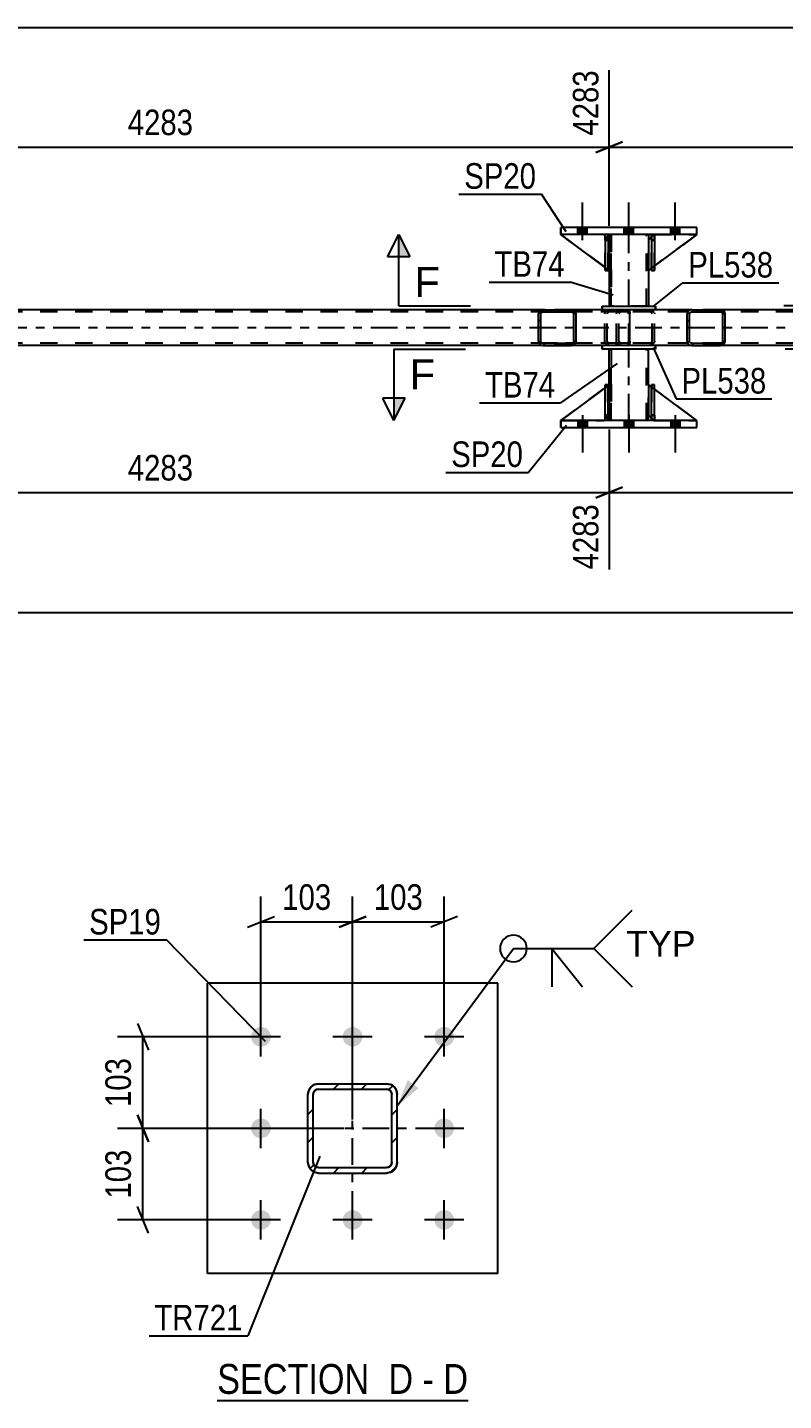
# Model space of a CAD drawing. Header units: millimetres. Extents: x 0 to 841, y 0 to 594.
# Drawn here: x 103 to 187.5, y 110.9 to 264.6 of the extents above; entities that cross this region are included whole.
import ezdxf

# ---------------------------------------------------------------- set-up
doc = ezdxf.new("R2010")
doc.units = ezdxf.units.MM
doc.linetypes.add('DXK_LINE_DOT2', pattern=[3.9198, 1.9599, -1.9599])
doc.linetypes.add('DXK_LINE_DOT3', pattern=[5.9187, 2.979, -0.9799, 0.9799, -0.9799])
doc.styles.add('Arial', font='ARIAL.TTF', dxfattribs={"height": 0.2})
doc.styles.add('Arial Narrow', font='ARIALN.TTF', dxfattribs={"height": 0.2})

# ---------------------------------------------------------------- blocks, each defined once
blk = doc.blocks.new('Unknown-122573538-14 - 1638')
at = {"color": 6, "linetype": 'Continuous'}
blk.add_line((124.19, 110.85), (152.26, 110.85), dxfattribs=at)
at = {"color": 0, "linetype": 'Continuous'}
for points in [[(142.3, 111.6), (142.3, 115.1), (124.19, 115.1), (124.19, 111.6)], [(146.12, 111.6), (146.12, 115.1), (143.35, 115.1), (143.35, 111.6)], [(148.44, 111.6), (148.44, 115.1), (147.17, 115.1), (147.17, 111.6)], [(152.26, 111.6), (152.26, 115.1), (149.49, 115.1), (149.49, 111.6)]]:
    blk.add_wipeout(points, dxfattribs=at)
at = {"color": 7, "linetype": 'Continuous', "style": 'Arial Narrow'}
for s, p in [('SECTION ', (124.19, 111.6)), ('D', (143.35, 111.6)), ('D', (149.49, 111.6)), ('-', (147.17, 111.6))]:
    blk.add_text(s, height=3.34, dxfattribs=at).set_placement(p)
blk = doc.blocks.new('Part-122573538-5010 - 4939')
at = {"color": 7, "linetype": 'DXK_LINE_DOT2'}
for p, q in [((167.91, 224.56), (167.59, 224.56)), ((167.59, 221.16), (167.59, 224.56)), ((167.59, 220.56), (167.59, 224.56)), ((167.91, 221.03), (167.91, 224.56)), ((167.91, 221.16), (167.91, 224.46)), ((167.91, 221.16), (167.59, 221.16)), ((167.59, 220.56), (167.59, 221.16)), ((167.91, 220.56), (167.59, 220.56)), ((167.91, 221.03), (167.91, 221.16)), ((167.91, 220.56), (167.91, 220.56))]:
    blk.add_line(p, q, dxfattribs=at)
at = {"color": 2, "linetype": 'Continuous'}
for p, q in [((167.91, 224.46), (167.91, 224.56)), ((167.91, 220.56), (167.91, 221.03)), ((167.91, 220.56), (167.91, 221.03))]:
    blk.add_line(p, q, dxfattribs=at)
blk = doc.blocks.new('Part-122573538-5011 - 4939')
at = {"color": 7, "linetype": 'DXK_LINE_DOT2'}
for p, q in [((172.44, 240.76), (173.04, 241.36)), ((177.84, 241.36), (172.44, 237.36)), ((173.04, 241.36), (172.79, 241.11)), ((173.04, 241.36), (177.84, 241.36)), ((177.84, 241.36), (177.84, 241.36)), ((172.44, 237.36), (172.44, 240.76)), ((173.11, 237.86), (172.79, 237.62))]:
    blk.add_line(p, q, dxfattribs=at)
at = {"color": 2, "linetype": 'Continuous'}
for p, q in [((177.84, 241.36), (173.11, 237.86)), ((177.84, 241.36), (177.84, 241.36)), ((172.79, 241.11), (172.44, 240.76)), ((172.44, 240.76), (172.44, 237.36)), ((172.44, 240.76), (172.44, 240.76)), ((172.79, 237.62), (172.44, 237.36)), ((172.44, 237.36), (172.44, 237.36))]:
    blk.add_line(p, q, dxfattribs=at)
blk = doc.blocks.new('Part-122573538-4954 - 4939')
at = {"color": 7, "linetype": 'DXK_LINE_DOT2'}
for p, q in [((167.59, 240.76), (167.59, 241.36)), ((167.59, 241.36), (167.59, 241.36)), ((167.59, 241.36), (167.59, 237.36)), ((167.91, 241.36), (167.59, 241.36)), ((167.59, 237.36), (167.59, 240.76)), ((167.59, 240.76), (167.91, 240.76)), ((167.91, 240.88), (167.91, 240.76)), ((167.91, 240.88), (167.91, 237.36)), ((167.91, 240.76), (167.91, 237.45)), ((167.59, 237.36), (167.91, 237.36))]:
    blk.add_line(p, q, dxfattribs=at)
at = {"color": 2, "linetype": 'Continuous'}
for p, q in [((167.91, 241.36), (167.91, 240.88)), ((167.91, 241.36), (167.91, 240.88)), ((167.91, 237.45), (167.91, 237.36))]:
    blk.add_line(p, q, dxfattribs=at)
blk = doc.blocks.new('Part-122573538-4961 - 4939')
at = {"color": 2, "linetype": 'Continuous'}
for p, q in [((168.04, 241.36), (168.04, 240.76)), ((172.44, 241.36), (172.44, 240.76)), ((172.44, 241.36), (172.44, 240.76)), ((168.04, 237.36), (168.04, 233.36)), ((172.44, 237.36), (172.44, 233.36)), ((172.44, 237.36), (172.44, 233.36))]:
    blk.add_line(p, q, dxfattribs=at)
at = {"color": 7, "linetype": 'DXK_LINE_DOT2'}
for p, q in [((172.44, 241.36), (168.04, 241.36)), ((168.04, 241.36), (168.04, 233.36)), ((168.28, 233.36), (168.28, 241.36)), ((168.28, 241.36), (168.28, 233.36)), ((172.2, 233.36), (172.2, 241.36)), ((172.2, 233.36), (172.2, 241.36)), ((168.04, 240.76), (168.04, 237.36)), ((172.44, 240.76), (172.44, 237.36)), ((172.44, 240.76), (172.44, 237.36)), ((172.44, 233.36), (168.04, 233.36))]:
    blk.add_line(p, q, dxfattribs=at)
at = {"color": 7, "linetype": 'DXK_LINE_DOT3'}
blk.add_line((170.24, 233.36), (170.24, 241.36), dxfattribs=at)
blk = doc.blocks.new('Part-122573538-4966 - 4939')
at = {"color": 2, "linetype": 'Continuous'}
for p, q in [((167.24, 232.96), (167.24, 233.36)), ((167.24, 233.36), (173.24, 233.36)), ((173.24, 233.36), (173.24, 232.96)), ((173.24, 232.96), (173.24, 233.36))]:
    blk.add_line(p, q, dxfattribs=at)
at = {"color": 7, "linetype": 'DXK_LINE_DOT2'}
for p, q in [((167.24, 233.36), (167.24, 232.96)), ((173.24, 232.96), (167.24, 232.96)), ((173.24, 233.36), (173.24, 233.36)), ((173.24, 233.36), (173.24, 233.36)), ((173.24, 232.96), (173.24, 232.96))]:
    blk.add_line(p, q, dxfattribs=at)
blk = doc.blocks.new('Part-122573538-4971 - 4939')
at = {"color": 2, "linetype": 'Continuous'}
for p, q in [((167.24, 228.56), (167.24, 228.96)), ((173.24, 228.56), (167.24, 228.56)), ((173.24, 228.96), (173.24, 228.56)), ((173.24, 228.56), (173.24, 228.96))]:
    blk.add_line(p, q, dxfattribs=at)
at = {"color": 7, "linetype": 'DXK_LINE_DOT2'}
for p, q in [((173.24, 228.96), (167.24, 228.96)), ((167.24, 228.96), (167.24, 228.56)), ((173.24, 228.96), (173.24, 228.96)), ((173.24, 228.56), (173.24, 228.56)), ((173.24, 228.56), (173.24, 228.56))]:
    blk.add_line(p, q, dxfattribs=at)
blk = doc.blocks.new('Part-122573538-4976 - 4939')
at = {"color": 2, "linetype": 'Continuous'}
for p, q in [((168.04, 224.56), (168.04, 228.56)), ((172.44, 224.56), (172.44, 228.56)), ((172.44, 224.56), (172.44, 228.56)), ((168.04, 220.56), (168.04, 221.16)), ((172.44, 220.56), (172.44, 221.16)), ((172.44, 220.56), (172.44, 221.16))]:
    blk.add_line(p, q, dxfattribs=at)
at = {"color": 7, "linetype": 'DXK_LINE_DOT2'}
for p, q in [((172.44, 228.56), (168.04, 228.56)), ((168.04, 220.56), (168.04, 228.56)), ((168.28, 220.56), (168.28, 228.56)), ((168.28, 228.56), (168.28, 220.56)), ((172.2, 220.56), (172.2, 228.56)), ((172.2, 220.56), (172.2, 228.56)), ((168.04, 221.16), (168.04, 224.56)), ((172.44, 221.16), (172.44, 224.56)), ((172.44, 221.16), (172.44, 224.56)), ((172.44, 220.56), (168.04, 220.56))]:
    blk.add_line(p, q, dxfattribs=at)
at = {"color": 7, "linetype": 'DXK_LINE_DOT3'}
blk.add_line((170.24, 220.56), (170.24, 228.56), dxfattribs=at)
blk = doc.blocks.new('Part-122573538-5047 - 4939')
at = {"linetype": 'Continuous'}
h = blk.add_hatch(dxfattribs=at)
h.set_pattern_fill('', scale=0.7, style=0, pattern_type=0)
h.set_pattern_definition([(45, (164.3039, 232.6611), (-1.57154, 1.57154), [])])
h.paths.add_polyline_path([(164.34, 232.48), (164.3, 232.66), (164.19, 232.82), (164.03, 232.92), (163.84, 232.96), (160.64, 232.96), (160.45, 232.92), (160.29, 232.82), (160.18, 232.66), (160.14, 232.48), (160.14, 229.44), (160.18, 229.25), (160.29, 229.1), (160.45, 228.99), (160.64, 228.96), (163.84, 228.96), (164.03, 228.99), (164.19, 229.1), (164.3, 229.25), (164.34, 229.44)])
h.paths.add_polyline_path([(164.07, 229.35), (164.02, 229.27), (163.93, 229.22), (163.84, 229.2), (160.64, 229.2), (160.55, 229.22), (160.46, 229.27), (160.41, 229.35), (160.39, 229.44), (160.39, 232.48), (160.41, 232.57), (160.46, 232.65), (160.55, 232.7), (160.64, 232.72), (163.84, 232.72), (163.93, 232.7), (164.02, 232.65), (164.07, 232.57), (164.09, 232.48), (164.09, 229.44)])
at = {"color": 2, "linetype": 'Continuous'}
for p, q in [((160.18, 232.66), (160.14, 232.48)), ((160.14, 229.44), (160.14, 232.48)), ((160.39, 232.48), (160.41, 232.57)), ((160.39, 229.44), (160.39, 232.48)), ((160.41, 232.57), (160.46, 232.65)), ((160.64, 232.96), (160.45, 232.92)), ((160.46, 232.65), (160.55, 232.7)), ((160.55, 232.7), (160.64, 232.72)), ((160.64, 232.96), (163.84, 232.96)), ((160.64, 232.72), (163.84, 232.72)), ((170.1, 232.96), (163.84, 232.96)), ((164.03, 232.92), (163.84, 232.96)), ((163.84, 232.72), (163.93, 232.7)), ((163.93, 232.7), (164.02, 232.65)), ((164.02, 232.65), (164.07, 232.57)), ((164.07, 232.57), (164.09, 232.48)), ((164.09, 229.44), (164.09, 232.48)), ((164.34, 232.48), (164.3, 232.66)), ((164.34, 229.44), (164.34, 232.48)), ((170.1, 232.96), (170.2, 232.92)), ((170.2, 232.92), (170.28, 232.82)), ((170.28, 232.82), (170.34, 232.66)), ((170.34, 232.66), (170.36, 232.48)), ((170.36, 229.44), (170.36, 232.48)), ((160.14, 229.44), (160.18, 229.25)), ((160.41, 229.35), (160.39, 229.44)), ((160.46, 229.27), (160.41, 229.35)), ((160.55, 229.22), (160.46, 229.27)), ((160.64, 229.2), (160.55, 229.22)), ((160.64, 229.2), (163.84, 229.2)), ((163.93, 229.22), (163.84, 229.2)), ((164.02, 229.27), (163.93, 229.22)), ((164.07, 229.35), (164.02, 229.27)), ((164.09, 229.44), (164.07, 229.35)), ((164.3, 229.25), (164.34, 229.44)), ((170.28, 229.1), (170.2, 228.99)), ((170.34, 229.25), (170.28, 229.1)), ((170.36, 229.44), (170.34, 229.25)), ((160.45, 228.99), (160.64, 228.96)), ((160.64, 228.96), (163.84, 228.96)), ((163.84, 228.96), (164.03, 228.99)), ((170.1, 228.96), (163.84, 228.96)), ((170.2, 228.99), (170.1, 228.96))]:
    blk.add_line(p, q, dxfattribs=at)
at = {"color": 7, "linetype": 'DXK_LINE_DOT2'}
for p, q in [((163.84, 232.96), (160.64, 232.96)), ((170.1, 232.72), (160.64, 232.72)), ((167.55, 232.48), (167.59, 232.66)), ((167.55, 229.44), (167.55, 232.48)), ((167.82, 232.57), (167.8, 232.48)), ((167.8, 229.44), (167.8, 232.48)), ((167.88, 232.65), (167.82, 232.57)), ((167.86, 232.92), (168.05, 232.96)), ((167.96, 232.7), (167.88, 232.65)), ((168.05, 232.72), (167.96, 232.7)), ((168.87, 232.72), (168.87, 232.96)), ((170.15, 232.7), (170.1, 232.72)), ((170.19, 232.65), (170.15, 232.7)), ((170.22, 232.57), (170.19, 232.65)), ((170.23, 232.48), (170.22, 232.57)), ((170.23, 229.44), (170.23, 232.48)), ((170.1, 229.2), (160.64, 229.2)), ((167.59, 229.25), (167.55, 229.44)), ((167.8, 229.44), (167.82, 229.35)), ((167.82, 229.35), (167.88, 229.27)), ((167.88, 229.27), (167.9, 229.25)), ((167.9, 229.25), (167.96, 229.22)), ((167.96, 229.22), (168.05, 229.2)), ((168.87, 228.96), (168.87, 229.2)), ((170.1, 229.2), (170.15, 229.22)), ((170.15, 229.22), (170.19, 229.27)), ((170.19, 229.27), (170.22, 229.35)), ((170.22, 229.35), (170.23, 229.44)), ((163.84, 228.96), (160.64, 228.96)), ((168.05, 228.96), (167.86, 228.99))]:
    blk.add_line(p, q, dxfattribs=at)
at = {"color": 2, "linetype": 'Continuous'}
for centre, start, end in [((160.63, 232.46), 111.1034, 156.0535), ((163.85, 232.46), 23.9465, 68.8966), ((160.63, 229.45), 203.9465, 248.8966), ((163.85, 229.45), 291.1034, 336.0535)]:
    blk.add_arc(centre, 0.493, start, end, dxfattribs=at)
at = {"color": 7, "linetype": 'DXK_LINE_DOT2'}
for centre, start, end in [((168.04, 232.46), 111.1034, 156.0535), ((168.04, 229.45), 203.9465, 248.8966)]:
    blk.add_arc(centre, 0.493, start, end, dxfattribs=at)
blk = doc.blocks.new('Part-122573538-4992 - 4939')
at = {"color": 2, "linetype": 'Continuous'}
for p, q in [((177.84, 242.16), (162.64, 242.16)), ((162.64, 242.16), (162.64, 241.36)), ((177.84, 241.36), (162.64, 241.36)), ((177.84, 241.36), (177.84, 242.16)), ((177.84, 241.36), (177.84, 242.16))]:
    blk.add_line(p, q, dxfattribs=at)
at = {"color": 7, "linetype": 'DXK_LINE_DOT2'}
for p, q in [((162.64, 241.36), (162.64, 242.16)), ((177.84, 241.36), (177.84, 241.36)), ((177.84, 241.36), (177.84, 241.36))]:
    blk.add_line(p, q, dxfattribs=at)
blk = doc.blocks.new('Part-122573538-4997 - 4939')
at = {"color": 2, "linetype": 'Continuous'}
for p, q in [((162.64, 220.56), (162.64, 219.76)), ((177.84, 220.56), (162.64, 220.56)), ((177.84, 219.76), (177.84, 220.56)), ((177.84, 219.76), (177.84, 220.56)), ((162.64, 219.76), (177.84, 219.76))]:
    blk.add_line(p, q, dxfattribs=at)
at = {"color": 7, "linetype": 'DXK_LINE_DOT2'}
for p, q in [((162.64, 219.76), (162.64, 220.56)), ((177.84, 220.56), (177.84, 220.56)), ((177.84, 220.56), (177.84, 220.56)), ((177.84, 220.56), (177.84, 220.56))]:
    blk.add_line(p, q, dxfattribs=at)
blk = doc.blocks.new('Part-122573538-4998 - 4939')
at = {"color": 2, "linetype": 'Continuous'}
for p, q in [((172.44, 224.56), (172.44, 224.56)), ((172.44, 224.56), (172.44, 221.16)), ((172.79, 224.3), (172.44, 224.56)), ((177.84, 220.56), (173.11, 224.06)), ((172.44, 221.16), (172.44, 221.16)), ((172.79, 220.8), (172.44, 221.16)), ((177.84, 220.56), (177.84, 220.56))]:
    blk.add_line(p, q, dxfattribs=at)
at = {"color": 7, "linetype": 'DXK_LINE_DOT2'}
for p, q in [((172.44, 221.16), (172.44, 224.56)), ((172.44, 224.56), (177.84, 220.56)), ((173.11, 224.06), (172.79, 224.3)), ((173.04, 220.56), (172.44, 221.16)), ((173.04, 220.56), (172.79, 220.8)), ((173.04, 220.56), (177.84, 220.56)), ((177.84, 220.56), (177.84, 220.56))]:
    blk.add_line(p, q, dxfattribs=at)
blk = doc.blocks.new('Part-122573538-4999 - 4939')
at = {"color": 7, "linetype": 'DXK_LINE_DOT2'}
for p, q in [((172.44, 221.16), (172.44, 224.56)), ((172.44, 224.56), (177.84, 220.56)), ((172.44, 224.56), (172.44, 224.56)), ((172.44, 224.56), (172.44, 221.16)), ((177.84, 220.56), (172.44, 224.56)), ((173.04, 220.56), (172.44, 221.16)), ((172.44, 221.16), (172.44, 221.16)), ((172.44, 221.16), (173.04, 220.56)), ((173.04, 220.56), (177.84, 220.56))]:
    blk.add_line(p, q, dxfattribs=at)
at = {"color": 2, "linetype": 'Continuous'}
blk.add_line((177.84, 220.56), (177.84, 220.56), dxfattribs=at)
blk = doc.blocks.new('Part-122573538-5000 - 4939')
at = {"color": 7, "linetype": 'DXK_LINE_DOT2'}
for p, q in [((162.64, 220.56), (168.04, 224.56)), ((167.91, 224.46), (167.59, 224.23)), ((168.04, 224.56), (168.04, 221.16)), ((162.64, 220.56), (167.44, 220.56)), ((168.04, 221.16), (167.44, 220.56)), ((167.91, 221.03), (167.59, 220.71))]:
    blk.add_line(p, q, dxfattribs=at)
at = {"color": 2, "linetype": 'Continuous'}
for p, q in [((168.04, 224.56), (167.91, 224.46)), ((168.04, 221.16), (168.04, 224.56)), ((168.04, 224.56), (168.04, 224.56)), ((167.59, 224.23), (162.64, 220.56)), ((167.59, 220.71), (167.44, 220.56)), ((168.04, 221.16), (167.91, 221.03)), ((168.04, 221.16), (168.04, 221.16))]:
    blk.add_line(p, q, dxfattribs=at)
blk = doc.blocks.new('Part-122573538-5006 - 4939')
at = {"color": 7, "linetype": 'DXK_LINE_DOT2'}
for p, q in [((168.04, 224.56), (162.64, 220.56)), ((162.64, 220.56), (168.04, 224.56)), ((168.04, 221.16), (168.04, 224.56)), ((168.04, 224.56), (168.04, 224.56)), ((168.04, 224.56), (168.04, 221.16)), ((162.64, 220.56), (167.44, 220.56)), ((167.44, 220.56), (168.04, 221.16)), ((168.04, 221.16), (167.44, 220.56)), ((168.04, 221.16), (168.04, 221.16))]:
    blk.add_line(p, q, dxfattribs=at)
blk = doc.blocks.new('Part-122573538-5007 - 4939')
at = {"color": 2, "linetype": 'Continuous'}
for p, q in [((172.79, 220.56), (172.79, 224.56)), ((172.79, 224.56), (173.11, 224.56)), ((173.11, 220.56), (173.11, 224.56)), ((173.11, 220.56), (172.79, 220.56)), ((173.11, 220.56), (173.11, 221.15))]:
    blk.add_line(p, q, dxfattribs=at)
at = {"color": 7, "linetype": 'DXK_LINE_DOT2'}
for p, q in [((172.79, 224.56), (172.79, 221.16)), ((173.11, 221.15), (173.11, 224.56)), ((172.79, 221.16), (172.79, 220.56)), ((172.79, 221.16), (173.11, 221.16)), ((172.79, 220.56), (172.79, 220.56)), ((173.11, 220.56), (173.11, 220.56)), ((173.11, 220.56), (173.11, 220.56))]:
    blk.add_line(p, q, dxfattribs=at)
blk = doc.blocks.new('Part-122573538-5008 - 4939')
at = {"color": 2, "linetype": 'Continuous'}
for p, q in [((167.59, 220.56), (167.59, 224.56)), ((167.59, 224.56), (167.91, 224.56)), ((167.91, 220.56), (167.91, 224.56)), ((167.91, 220.56), (167.59, 220.56)), ((167.91, 220.56), (167.91, 221.15))]:
    blk.add_line(p, q, dxfattribs=at)
at = {"color": 7, "linetype": 'DXK_LINE_DOT2'}
for p, q in [((167.59, 224.56), (167.59, 221.16)), ((167.91, 221.15), (167.91, 224.56)), ((167.59, 221.16), (167.59, 220.56)), ((167.59, 221.16), (167.91, 221.16)), ((167.59, 220.56), (167.59, 220.56)), ((167.91, 220.56), (167.91, 220.56)), ((167.91, 220.56), (167.91, 220.56))]:
    blk.add_line(p, q, dxfattribs=at)
blk = doc.blocks.new('Part-122573538-5009 - 4939')
at = {"color": 7, "linetype": 'DXK_LINE_DOT2'}
for p, q in [((173.11, 224.56), (172.79, 224.56)), ((172.79, 221.16), (172.79, 224.56)), ((172.79, 220.56), (172.79, 224.56)), ((173.11, 220.56), (173.11, 224.56)), ((173.11, 221.16), (173.11, 224.06)), ((173.11, 221.16), (172.79, 221.16)), ((172.79, 220.56), (172.79, 221.16)), ((173.11, 220.56), (172.79, 220.56)), ((173.11, 221.16), (173.11, 220.56)), ((173.11, 220.56), (173.11, 220.56))]:
    blk.add_line(p, q, dxfattribs=at)
at = {"color": 2, "linetype": 'Continuous'}
blk.add_line((173.11, 224.06), (173.11, 224.56), dxfattribs=at)
blk = doc.blocks.new('Part-122573538-5049 - 4939')
at = {"linetype": 'Continuous'}
h = blk.add_hatch(dxfattribs=at)
h.set_pattern_fill('', scale=0.7, style=0, pattern_type=0)
h.set_pattern_definition([(45, (180.9601, 232.6611), (-1.57154, 1.57154), [])])
h.paths.add_polyline_path([(181, 232.48), (180.96, 232.66), (180.85, 232.82), (180.69, 232.92), (180.49, 232.96), (177.28, 232.96), (177.08, 232.92), (176.92, 232.82), (176.81, 232.66), (176.77, 232.48), (176.77, 229.44), (176.81, 229.25), (176.92, 229.1), (177.08, 228.99), (177.28, 228.96), (180.49, 228.96), (180.69, 228.99), (180.85, 229.1), (180.96, 229.25), (181, 229.44)])
h.paths.add_polyline_path([(180.73, 229.35), (180.67, 229.27), (180.59, 229.22), (180.49, 229.2), (177.28, 229.2), (177.18, 229.22), (177.1, 229.27), (177.04, 229.35), (177.02, 229.44), (177.02, 232.48), (177.04, 232.57), (177.1, 232.65), (177.18, 232.7), (177.28, 232.72), (180.49, 232.72), (180.59, 232.7), (180.67, 232.65), (180.73, 232.57), (180.74, 232.48), (180.74, 229.44)])
at = {"color": 7, "linetype": 'DXK_LINE_DOT2'}
for p, q in [((168.87, 232.48), (168.91, 232.66)), ((168.87, 229.44), (168.87, 232.48)), ((169.14, 232.57), (169.12, 232.48)), ((169.12, 229.44), (169.12, 232.48)), ((169.2, 232.65), (169.14, 232.57)), ((169.18, 232.92), (169.38, 232.96)), ((169.28, 232.7), (169.2, 232.65)), ((169.38, 232.72), (169.28, 232.7)), ((170.1, 232.96), (169.38, 232.96)), ((180.49, 232.72), (169.38, 232.72)), ((172.59, 232.96), (172.79, 232.92)), ((172.69, 232.7), (172.59, 232.72)), ((172.77, 232.65), (172.69, 232.7)), ((172.83, 232.57), (172.77, 232.65)), ((172.85, 232.48), (172.83, 232.57)), ((172.85, 229.44), (172.85, 232.48)), ((173.06, 232.66), (173.1, 232.48)), ((173.1, 229.44), (173.1, 232.48)), ((180.49, 232.96), (177.28, 232.96)), ((168.91, 229.25), (168.87, 229.44)), ((169.12, 229.44), (169.14, 229.35)), ((169.14, 229.35), (169.2, 229.27)), ((169.2, 229.27), (169.28, 229.22)), ((169.28, 229.22), (169.38, 229.2)), ((180.49, 229.2), (169.38, 229.2)), ((172.59, 229.2), (172.69, 229.22)), ((172.69, 229.22), (172.77, 229.27)), ((172.77, 229.27), (172.83, 229.35)), ((172.83, 229.35), (172.85, 229.44)), ((173.1, 229.44), (173.06, 229.25)), ((169.38, 228.96), (169.18, 228.99)), ((170.1, 228.96), (169.38, 228.96)), ((172.79, 228.99), (172.59, 228.96)), ((177.28, 228.96), (180.49, 228.96))]:
    blk.add_line(p, q, dxfattribs=at)
at = {"color": 2, "linetype": 'Continuous'}
for p, q in [((177.28, 232.96), (170.1, 232.96)), ((176.81, 232.66), (176.77, 232.48)), ((176.77, 229.44), (176.77, 232.48)), ((177.02, 232.48), (177.04, 232.57)), ((177.02, 229.44), (177.02, 232.48)), ((177.04, 232.57), (177.1, 232.65)), ((177.28, 232.96), (177.08, 232.92)), ((177.1, 232.65), (177.18, 232.7)), ((177.18, 232.7), (177.28, 232.72)), ((177.28, 232.96), (180.49, 232.96)), ((177.28, 232.72), (180.49, 232.72)), ((180.69, 232.92), (180.49, 232.96)), ((180.49, 232.72), (180.59, 232.7)), ((180.59, 232.7), (180.67, 232.65)), ((180.67, 232.65), (180.73, 232.57)), ((180.73, 232.57), (180.74, 232.48)), ((180.74, 229.44), (180.74, 232.48)), ((181, 232.48), (180.96, 232.66)), ((181, 229.44), (181, 232.48)), ((176.77, 229.44), (176.81, 229.25)), ((177.04, 229.35), (177.02, 229.44)), ((177.1, 229.27), (177.04, 229.35)), ((177.18, 229.22), (177.1, 229.27)), ((177.28, 229.2), (177.18, 229.22)), ((177.28, 229.2), (180.49, 229.2)), ((180.59, 229.22), (180.49, 229.2)), ((180.67, 229.27), (180.59, 229.22)), ((180.73, 229.35), (180.67, 229.27)), ((180.74, 229.44), (180.73, 229.35)), ((180.96, 229.25), (181, 229.44)), ((177.28, 228.96), (170.1, 228.96)), ((177.08, 228.99), (177.28, 228.96)), ((177.28, 228.96), (180.49, 228.96)), ((180.49, 228.96), (180.69, 228.99))]:
    blk.add_line(p, q, dxfattribs=at)
at = {"color": 7, "linetype": 'DXK_LINE_DOT2'}
for centre, start, end in [((169.36, 232.46), 110.9282, 155.8647), ((172.61, 232.46), 24.1353, 69.0718), ((169.36, 229.46), 204.1353, 249.0718), ((172.61, 229.46), 290.9282, 335.8647)]:
    blk.add_arc(centre, 0.495, start, end, dxfattribs=at)
at = {"color": 2, "linetype": 'Continuous'}
for centre, start, end in [((177.26, 232.46), 110.9282, 155.8647), ((180.51, 232.46), 24.1353, 69.0718), ((177.26, 229.46), 204.1353, 249.0718), ((180.51, 229.46), 290.9282, 335.8647)]:
    blk.add_arc(centre, 0.495, start, end, dxfattribs=at)
blk = doc.blocks.new('Part-122573538-5052 - 4939')
at = {"color": 7, "linetype": 'DXK_LINE_DOT2'}
for p, q in [((173.04, 241.36), (172.44, 240.76)), ((172.44, 237.36), (177.84, 241.36)), ((172.44, 240.76), (173.04, 241.36)), ((177.84, 241.36), (172.44, 237.36)), ((173.04, 241.36), (177.84, 241.36)), ((172.44, 240.76), (172.44, 237.36)), ((172.44, 240.76), (172.44, 240.76)), ((172.44, 237.36), (172.44, 240.76)), ((172.44, 237.36), (172.44, 237.36))]:
    blk.add_line(p, q, dxfattribs=at)
at = {"color": 2, "linetype": 'Continuous'}
blk.add_line((177.84, 241.36), (177.84, 241.36), dxfattribs=at)
blk = doc.blocks.new('Part-122573538-5053 - 4939')
at = {"color": 2, "linetype": 'Continuous'}
for p, q in [((167.59, 237.69), (162.64, 241.36)), ((167.59, 241.2), (167.44, 241.36)), ((168.04, 240.76), (167.91, 240.88)), ((168.04, 240.76), (168.04, 240.76)), ((168.04, 237.36), (168.04, 240.76)), ((168.04, 237.36), (167.91, 237.45)), ((168.04, 237.36), (168.04, 237.36))]:
    blk.add_line(p, q, dxfattribs=at)
at = {"color": 7, "linetype": 'DXK_LINE_DOT2'}
for p, q in [((168.04, 237.36), (162.64, 241.36)), ((167.44, 241.36), (162.64, 241.36)), ((167.44, 241.36), (168.04, 240.76)), ((167.91, 240.88), (167.59, 241.2)), ((168.04, 240.76), (168.04, 237.36)), ((167.91, 237.45), (167.59, 237.69))]:
    blk.add_line(p, q, dxfattribs=at)
blk = doc.blocks.new('Part-122573538-5054 - 4939')
at = {"color": 7, "linetype": 'DXK_LINE_DOT2'}
for p, q in [((168.04, 237.36), (162.64, 241.36)), ((167.44, 241.36), (162.64, 241.36)), ((162.64, 241.36), (168.04, 237.36)), ((167.44, 241.36), (168.04, 240.76)), ((168.04, 240.76), (167.44, 241.36)), ((168.04, 240.76), (168.04, 237.36)), ((168.04, 240.76), (168.04, 240.76)), ((168.04, 237.36), (168.04, 240.76)), ((168.04, 237.36), (168.04, 237.36))]:
    blk.add_line(p, q, dxfattribs=at)
blk = doc.blocks.new('Part-122573538-5055 - 4939')
at = {"color": 2, "linetype": 'Continuous'}
for p, q in [((173.11, 241.36), (172.79, 241.36)), ((172.79, 241.36), (172.79, 237.36)), ((173.11, 240.76), (173.11, 241.36)), ((173.11, 241.36), (173.11, 237.36)), ((173.11, 237.36), (172.79, 237.36))]:
    blk.add_line(p, q, dxfattribs=at)
at = {"color": 7, "linetype": 'DXK_LINE_DOT2'}
for p, q in [((172.79, 240.76), (172.79, 241.36)), ((173.11, 241.36), (173.11, 241.36)), ((173.11, 241.36), (173.11, 241.36)), ((173.11, 240.76), (172.79, 240.76)), ((172.79, 240.76), (172.79, 237.36)), ((173.11, 237.36), (173.11, 240.76))]:
    blk.add_line(p, q, dxfattribs=at)
blk = doc.blocks.new('Part-122573538-5056 - 4939')
at = {"color": 2, "linetype": 'Continuous'}
for p, q in [((167.91, 241.36), (167.59, 241.36)), ((167.59, 241.36), (167.59, 237.36)), ((167.91, 240.76), (167.91, 241.36)), ((167.91, 241.36), (167.91, 237.36)), ((167.91, 237.36), (167.59, 237.36))]:
    blk.add_line(p, q, dxfattribs=at)
at = {"color": 7, "linetype": 'DXK_LINE_DOT2'}
for p, q in [((167.59, 240.76), (167.59, 241.36)), ((167.91, 241.36), (167.91, 241.36)), ((167.91, 241.36), (167.91, 241.36)), ((167.91, 240.76), (167.59, 240.76)), ((167.59, 240.76), (167.59, 237.36)), ((167.91, 237.36), (167.91, 240.76))]:
    blk.add_line(p, q, dxfattribs=at)
blk = doc.blocks.new('Part-122573538-5057 - 4939')
at = {"color": 7, "linetype": 'DXK_LINE_DOT2'}
for p, q in [((172.79, 240.76), (172.79, 241.36)), ((172.79, 241.36), (172.79, 241.36)), ((172.79, 241.36), (172.79, 237.36)), ((173.11, 241.36), (172.79, 241.36)), ((173.11, 240.76), (173.11, 241.36)), ((173.11, 237.36), (173.11, 241.36)), ((172.79, 237.36), (172.79, 240.76)), ((172.79, 240.76), (173.11, 240.76)), ((173.11, 240.76), (173.11, 237.86)), ((172.79, 237.36), (173.11, 237.36))]:
    blk.add_line(p, q, dxfattribs=at)
at = {"color": 2, "linetype": 'Continuous'}
blk.add_line((173.11, 237.86), (173.11, 237.36), dxfattribs=at)
blk = doc.blocks.new('Part-122573538-5116 - 4939')
at = {"color": 7, "linetype": 'DXK_LINE_DOT2'}
for p, q in [((729.59, 232.72), (76.26, 232.72)), ((180.49, 232.96), (160.64, 232.96)), ((729.59, 229.2), (76.26, 229.2)), ((180.49, 228.96), (160.64, 228.96))]:
    blk.add_line(p, q, dxfattribs=at)
at = {"color": 2, "linetype": 'Continuous'}
for p, q in [((160.64, 232.96), (95.88, 232.96)), ((245.25, 232.96), (180.49, 232.96)), ((160.64, 228.96), (95.88, 228.96)), ((245.25, 228.96), (180.49, 228.96))]:
    blk.add_line(p, q, dxfattribs=at)
at = {"color": 7, "linetype": 'DXK_LINE_DOT3'}
blk.add_line((76.26, 230.96), (729.59, 230.96), dxfattribs=at)
blk = doc.blocks.new('Bolt-122573538-5180 - 4939')
at = {"linetype": 'Continuous'}
for points in [[(164.52, 241.36), (165.56, 241.36), (165.56, 242.16), (164.52, 242.16)], [(164.52, 241.36), (165.56, 241.36), (165.56, 242.16), (164.52, 242.16)], [(164.52, 241.36), (165.56, 241.36), (165.56, 242.16), (164.52, 242.16)], [(169.72, 241.36), (170.76, 241.36), (170.76, 242.16), (169.72, 242.16)], [(169.72, 241.36), (170.76, 241.36), (170.76, 242.16), (169.72, 242.16)], [(174.92, 241.36), (175.96, 241.36), (175.96, 242.16), (174.92, 242.16)], [(174.92, 241.36), (175.96, 241.36), (175.96, 242.16), (174.92, 242.16)], [(174.92, 241.36), (175.96, 241.36), (175.96, 242.16), (174.92, 242.16)]]:
    blk.add_hatch(color=1, dxfattribs=at).paths.add_polyline_path(points)
at = {"color": 1, "linetype": 'Continuous'}
for p, q in [((165.04, 240.76), (165.04, 244.96)), ((165.04, 240.76), (165.04, 244.96)), ((165.04, 240.76), (165.04, 244.96)), ((170.24, 240.76), (170.24, 244.96)), ((170.24, 240.76), (170.24, 244.96)), ((175.44, 240.76), (175.44, 244.96)), ((175.44, 240.76), (175.44, 244.96)), ((175.44, 240.76), (175.44, 244.96)), ((164.52, 241.36), (164.52, 242.16)), ((164.52, 241.36), (164.52, 242.16)), ((164.52, 241.36), (164.52, 242.16)), ((165.56, 241.36), (165.56, 242.16)), ((165.56, 241.36), (165.56, 242.16)), ((165.56, 241.36), (165.56, 242.16)), ((169.72, 241.36), (169.72, 242.16)), ((169.72, 241.36), (169.72, 242.16)), ((170.76, 241.36), (170.76, 242.16)), ((170.76, 241.36), (170.76, 242.16)), ((174.92, 241.36), (174.92, 242.16)), ((174.92, 241.36), (174.92, 242.16)), ((174.92, 241.36), (174.92, 242.16)), ((175.96, 241.36), (175.96, 242.16)), ((175.96, 241.36), (175.96, 242.16)), ((175.96, 241.36), (175.96, 242.16))]:
    blk.add_line(p, q, dxfattribs=at)
blk = doc.blocks.new('Bolt-122573538-5181 - 4939')
at = {"linetype": 'Continuous'}
for points in [[(165.56, 220.56), (164.52, 220.56), (164.52, 219.76), (165.56, 219.76)], [(165.56, 220.56), (164.52, 220.56), (164.52, 219.76), (165.56, 219.76)], [(165.56, 220.56), (164.52, 220.56), (164.52, 219.76), (165.56, 219.76)], [(170.76, 220.56), (169.72, 220.56), (169.72, 219.76), (170.76, 219.76)], [(170.76, 220.56), (169.72, 220.56), (169.72, 219.76), (170.76, 219.76)], [(175.96, 220.56), (174.92, 220.56), (174.92, 219.76), (175.96, 219.76)], [(175.96, 220.56), (174.92, 220.56), (174.92, 219.76), (175.96, 219.76)], [(175.96, 220.56), (174.92, 220.56), (174.92, 219.76), (175.96, 219.76)]]:
    blk.add_hatch(color=1, dxfattribs=at).paths.add_polyline_path(points)
at = {"color": 1, "linetype": 'Continuous'}
for p, q in [((164.52, 220.56), (164.52, 219.76)), ((164.52, 220.56), (164.52, 219.76)), ((164.52, 220.56), (164.52, 219.76)), ((165.04, 221.16), (165.04, 216.96)), ((165.04, 221.16), (165.04, 216.96)), ((165.04, 221.16), (165.04, 216.96)), ((165.56, 220.56), (165.56, 219.76)), ((165.56, 220.56), (165.56, 219.76)), ((165.56, 220.56), (165.56, 219.76)), ((169.72, 220.56), (169.72, 219.76)), ((169.72, 220.56), (169.72, 219.76)), ((170.24, 221.16), (170.24, 216.96)), ((170.24, 221.16), (170.24, 216.96)), ((170.76, 220.56), (170.76, 219.76)), ((170.76, 220.56), (170.76, 219.76)), ((174.92, 220.56), (174.92, 219.76)), ((174.92, 220.56), (174.92, 219.76)), ((174.92, 220.56), (174.92, 219.76)), ((175.44, 221.16), (175.44, 216.96)), ((175.44, 221.16), (175.44, 216.96)), ((175.44, 221.16), (175.44, 216.96)), ((175.96, 220.56), (175.96, 219.76)), ((175.96, 220.56), (175.96, 219.76)), ((175.96, 220.56), (175.96, 219.76))]:
    blk.add_line(p, q, dxfattribs=at)
blk = doc.blocks.new('Part-122573538-1722 - 1638')
at = {"linetype": 'Continuous'}
h = blk.add_hatch(dxfattribs=at)
h.set_pattern_fill('', scale=0.7, style=0, pattern_type=0)
h.set_pattern_definition([(45, (143.5947, 136.4147), (-1.57154, 1.57154), [])])
h.paths.add_polyline_path([(143.14, 136.32), (143.59, 136.41), (143.98, 136.67), (144.24, 137.06), (144.34, 137.52), (144.34, 145.12), (144.24, 145.58), (143.98, 145.97), (143.59, 146.23), (143.14, 146.32), (135.54, 146.32), (135.08, 146.23), (134.69, 145.97), (134.43, 145.58), (134.34, 145.12), (134.34, 137.52), (134.43, 137.06), (134.69, 136.67), (135.08, 136.41), (135.54, 136.32)])
h.paths.add_polyline_path([(135.54, 136.92), (135.31, 136.97), (135.11, 137.1), (134.98, 137.29), (134.94, 137.52), (134.94, 145.12), (134.98, 145.35), (135.11, 145.55), (135.31, 145.68), (135.54, 145.72), (143.14, 145.72), (143.37, 145.68), (143.56, 145.55), (143.69, 145.35), (143.74, 145.12), (143.74, 137.52), (143.69, 137.29), (143.56, 137.1), (143.37, 136.97), (143.14, 136.92)])
at = {"color": 7, "linetype": 'DXK_LINE_DOT3'}
for p, q in [((139.34, 131.32), (139.34, 151.32)), ((149.34, 141.32), (129.34, 141.32))]:
    blk.add_line(p, q, dxfattribs=at)
at = {"color": 7, "linetype": 'DXK_LINE_DOT2'}
for p, q in [((135.08, 146.23), (135.54, 146.32)), ((135.54, 146.32), (143.14, 146.32)), ((143.14, 146.32), (143.59, 146.23)), ((134.34, 145.12), (134.43, 145.58)), ((134.34, 137.52), (134.34, 145.12)), ((134.98, 145.35), (134.94, 145.12)), ((134.94, 137.52), (134.94, 145.12)), ((135.11, 145.55), (134.98, 145.35)), ((135.31, 145.68), (135.11, 145.55)), ((135.54, 145.72), (135.31, 145.68)), ((135.54, 145.72), (143.14, 145.72)), ((143.37, 145.68), (143.14, 145.72)), ((143.56, 145.55), (143.37, 145.68)), ((143.69, 145.35), (143.56, 145.55)), ((143.74, 145.12), (143.69, 145.35)), ((143.74, 137.52), (143.74, 145.12)), ((144.24, 145.58), (144.34, 145.12)), ((144.34, 137.52), (144.34, 145.12)), ((134.43, 137.06), (134.34, 137.52)), ((134.94, 137.52), (134.98, 137.29)), ((134.98, 137.29), (135.11, 137.1)), ((135.11, 137.1), (135.31, 136.97)), ((135.31, 136.97), (135.54, 136.92)), ((135.54, 136.92), (143.14, 136.92)), ((143.14, 136.92), (143.37, 136.97)), ((143.37, 136.97), (143.56, 137.1)), ((143.56, 137.1), (143.69, 137.29)), ((143.69, 137.29), (143.74, 137.52)), ((144.34, 137.52), (144.24, 137.06)), ((135.54, 136.32), (135.08, 136.41)), ((135.54, 136.32), (143.14, 136.32)), ((143.59, 136.41), (143.14, 136.32))]:
    blk.add_line(p, q, dxfattribs=at)
at = {"color": 2, "linetype": 'Continuous'}
for p, q in [((135.54, 146.32), (135.08, 146.23)), ((135.54, 146.32), (143.14, 146.32)), ((143.59, 146.23), (143.14, 146.32)), ((134.43, 145.58), (134.34, 145.12)), ((134.34, 137.52), (134.34, 145.12)), ((134.94, 145.12), (134.98, 145.35)), ((134.94, 137.52), (134.94, 145.12)), ((134.98, 145.35), (135.11, 145.55)), ((135.11, 145.55), (135.31, 145.68)), ((135.31, 145.68), (135.54, 145.72)), ((135.54, 145.72), (143.14, 145.72)), ((143.14, 145.72), (143.37, 145.68)), ((143.37, 145.68), (143.56, 145.55)), ((143.56, 145.55), (143.69, 145.35)), ((143.69, 145.35), (143.74, 145.12)), ((143.74, 137.52), (143.74, 145.12)), ((144.34, 145.12), (144.24, 145.58)), ((144.34, 137.52), (144.34, 145.12)), ((134.34, 137.52), (134.43, 137.06)), ((134.98, 137.29), (134.94, 137.52)), ((135.11, 137.1), (134.98, 137.29)), ((135.31, 136.97), (135.11, 137.1)), ((135.54, 136.92), (135.31, 136.97)), ((135.54, 136.92), (143.14, 136.92)), ((143.37, 136.97), (143.14, 136.92)), ((143.56, 137.1), (143.37, 136.97)), ((143.69, 137.29), (143.56, 137.1)), ((143.74, 137.52), (143.69, 137.29)), ((144.24, 137.06), (144.34, 137.52)), ((135.08, 136.41), (135.54, 136.32)), ((135.54, 136.32), (143.14, 136.32)), ((143.14, 136.32), (143.59, 136.41))]:
    blk.add_line(p, q, dxfattribs=at)
at = {"color": 7, "linetype": 'DXK_LINE_DOT2'}
for centre, start, end in [((135.54, 145.12), 112.5, 157.5), ((143.14, 145.12), 22.5, 67.5), ((135.54, 137.52), 202.5, 247.5), ((143.14, 137.52), 292.5, 337.5)]:
    blk.add_arc(centre, 1.2, start, end, dxfattribs=at)
at = {"color": 2, "linetype": 'Continuous'}
for centre, start, end in [((135.54, 145.12), 112.5, 157.5), ((143.14, 145.12), 22.5, 67.5), ((135.54, 137.52), 202.5, 247.5), ((143.14, 137.52), 292.5, 337.5)]:
    blk.add_arc(centre, 1.2, start, end, dxfattribs=at)
blk = doc.blocks.new('Part-122573538-1654 - 1638')
at = {"color": 2, "linetype": 'Continuous'}
for p, q in [((155.59, 157.57), (123.09, 157.57)), ((123.09, 125.07), (123.09, 157.57)), ((155.59, 125.07), (155.59, 157.57)), ((155.59, 125.07), (123.09, 125.07))]:
    blk.add_line(p, q, dxfattribs=at)
blk = doc.blocks.new('Bolt-122573538-1681 - 1638')
at = {"linetype": 'Continuous'}
for points in [[(129.09, 150.47, -1), (129.09, 152.67, -1)], [(139.34, 150.47, -1), (139.34, 152.67, -1)], [(149.59, 150.47, -1), (149.59, 152.67, -1)], [(129.09, 140.22, -1), (129.09, 142.42, -1)], [(149.59, 140.22, -1), (149.59, 142.42, -1)], [(129.09, 129.97, -1), (129.09, 132.17, -1)], [(139.34, 129.97, -1), (139.34, 132.17, -1)], [(149.59, 129.97, -1), (149.59, 132.17, -1)]]:
    blk.add_hatch(color=1, dxfattribs=at).paths.add_polyline_path(points)
at = {"color": 1, "linetype": 'Continuous'}
for p, q in [((129.09, 149.37), (129.09, 153.77)), ((139.34, 149.37), (139.34, 153.77)), ((149.59, 149.37), (149.59, 153.77)), ((131.29, 151.57), (126.89, 151.57)), ((141.54, 151.57), (137.14, 151.57)), ((151.79, 151.57), (147.39, 151.57)), ((129.09, 139.12), (129.09, 143.52)), ((149.59, 139.12), (149.59, 143.52)), ((131.29, 141.32), (126.89, 141.32)), ((151.79, 141.32), (147.39, 141.32)), ((129.09, 128.87), (129.09, 133.27)), ((139.34, 128.87), (139.34, 133.27)), ((149.59, 128.87), (149.59, 133.27)), ((131.29, 131.07), (126.89, 131.07)), ((141.54, 131.07), (137.14, 131.07)), ((151.79, 131.07), (147.39, 131.07))]:
    blk.add_line(p, q, dxfattribs=at)
blk = doc.blocks.new('StraightDimension-122573538-5248 - 4939')
at = {"color": 7, "linetype": 'Continuous'}
blk.add_line((67.64, 264.55), (738.21, 264.55), dxfattribs=at)
blk = doc.blocks.new('StraightDimension-122573538-5269 - 4939')
at = {"color": 7, "linetype": 'Continuous'}
for p, q in [((168.04, 219.56), (168.04, 203.88)), ((67.64, 212.49), (168.04, 212.49)), ((166.54, 211.89), (169.54, 213.09))]:
    blk.add_line(p, q, dxfattribs=at)
at = {"color": 0}
blk.add_wipeout([(122.1, 213.24), (122.1, 217.44), (113.59, 217.44), (113.59, 213.24)], dxfattribs=at)
at = {"color": 0, "linetype": 'Continuous'}
blk.add_wipeout([(167.44, 211.79), (163.24, 211.79), (163.24, 203.28), (167.44, 203.28)], dxfattribs=at)
at = {"color": 3, "style": 'Arial Narrow'}
blk.add_text('4283', height=2.863, dxfattribs=at).set_placement((114.19, 213.84))
at = {"color": 3, "linetype": 'Continuous', "style": 'Arial Narrow'}
blk.add_text('4283', height=2.863, rotation=90.0002, dxfattribs=at).set_placement((166.84, 203.88))
blk = doc.blocks.new('StraightDimension-122573538-5281 - 4939')
at = {"color": 7, "linetype": 'Continuous'}
for p, q in [((168.04, 219.56), (168.04, 203.88)), ((169.54, 213.09), (166.54, 211.89)), ((168.04, 212.49), (337.26, 212.49))]:
    blk.add_line(p, q, dxfattribs=at)
blk = doc.blocks.new('StraightDimension-122573538-5286 - 4939')
at = {"color": 7, "linetype": 'Continuous'}
blk.add_line((67, 199.08), (738.85, 199.08), dxfattribs=at)
blk = doc.blocks.new('StraightDimension-122573538-5297 - 4939')
at = {"color": 7, "linetype": 'Continuous'}
for p, q in [((168.04, 242.36), (168.04, 259.76)), ((67.64, 251.15), (168.04, 251.15)), ((166.54, 250.55), (169.54, 251.75))]:
    blk.add_line(p, q, dxfattribs=at)
at = {"color": 0, "linetype": 'Continuous'}
blk.add_wipeout([(167.44, 260.36), (163.24, 260.36), (163.24, 251.85), (167.44, 251.85)], dxfattribs=at)
at = {"color": 0}
blk.add_wipeout([(122.1, 251.9), (122.1, 256.1), (113.59, 256.1), (113.59, 251.9)], dxfattribs=at)
at = {"color": 3, "linetype": 'Continuous', "style": 'Arial Narrow'}
blk.add_text('4283', height=2.863, rotation=90.0002, dxfattribs=at).set_placement((166.84, 252.45))
at = {"color": 3, "style": 'Arial Narrow'}
blk.add_text('4283', height=2.863, dxfattribs=at).set_placement((114.19, 252.5))
blk = doc.blocks.new('StraightDimension-122573538-5309 - 4939')
at = {"color": 7, "linetype": 'Continuous'}
for p, q in [((168.04, 242.36), (168.04, 259.76)), ((169.54, 251.75), (166.54, 250.55)), ((168.04, 251.15), (337.26, 251.15))]:
    blk.add_line(p, q, dxfattribs=at)
blk = doc.blocks.new('StraightDimension-122573538-1824 - 1638')
at = {"color": 7, "linetype": 'Continuous'}
for p, q in [((139.34, 142.32), (139.34, 167.28)), ((149.59, 152.57), (149.59, 167.28)), ((137.84, 163.83), (140.84, 165.03)), ((151.09, 165.03), (148.09, 163.83)), ((139.34, 164.43), (149.59, 164.43))]:
    blk.add_line(p, q, dxfattribs=at)
at = {"color": 0}
blk.add_wipeout([(147.8, 165.18), (147.8, 169.38), (141.12, 169.38), (141.12, 165.18)], dxfattribs=at)
at = {"color": 3, "style": 'Arial Narrow'}
blk.add_text('103', height=2.863, dxfattribs=at).set_placement((141.72, 165.78))
blk = doc.blocks.new('StraightDimension-122573538-1844 - 1638')
at = {"color": 7, "linetype": 'Continuous'}
for p, q in [((129.09, 152.57), (129.09, 167.28)), ((139.34, 142.32), (139.34, 167.28)), ((127.59, 163.83), (130.59, 165.03)), ((140.84, 165.03), (137.84, 163.83)), ((129.09, 164.43), (139.34, 164.43))]:
    blk.add_line(p, q, dxfattribs=at)
at = {"color": 0}
blk.add_wipeout([(137.55, 165.18), (137.55, 169.38), (130.87, 169.38), (130.87, 165.18)], dxfattribs=at)
at = {"color": 3, "style": 'Arial Narrow'}
blk.add_text('103', height=2.863, dxfattribs=at).set_placement((131.47, 165.78))
blk = doc.blocks.new('StraightDimension-122573538-1862 - 1638')
at = {"color": 7, "linetype": 'Continuous'}
for p, q in [((115.29, 142.82), (116.49, 139.82)), ((138.34, 141.32), (113.04, 141.32)), ((115.89, 131.07), (115.89, 141.32)), ((116.49, 129.57), (115.29, 132.57)), ((128.09, 131.07), (113.04, 131.07))]:
    blk.add_line(p, q, dxfattribs=at)
at = {"color": 0}
blk.add_wipeout([(115.14, 139.54), (110.94, 139.54), (110.94, 132.86), (115.14, 132.86)], dxfattribs=at)
at = {"color": 3, "style": 'Arial Narrow'}
blk.add_text('103', height=2.863, rotation=90.0002, dxfattribs=at).set_placement((114.54, 133.46))
blk = doc.blocks.new('StraightDimension-122573538-1879 - 1638')
at = {"color": 7, "linetype": 'Continuous'}
for p, q in [((115.29, 153.07), (116.49, 150.07)), ((128.09, 151.57), (113.04, 151.57)), ((115.89, 141.32), (115.89, 151.57)), ((116.49, 139.82), (115.29, 142.82)), ((138.34, 141.32), (113.04, 141.32))]:
    blk.add_line(p, q, dxfattribs=at)
at = {"color": 0}
blk.add_wipeout([(115.14, 149.79), (110.94, 149.79), (110.94, 143.11), (115.14, 143.11)], dxfattribs=at)
at = {"color": 3, "style": 'Arial Narrow'}
blk.add_text('103', height=2.863, rotation=90.0002, dxfattribs=at).set_placement((114.54, 143.71))
blk = doc.blocks.new('Mark-122573538-4957 - 4939')
at = {"color": 0}
blk.add_wipeout([(163.06, 236.64), (163.06, 239.64), (155.21, 239.64), (155.21, 236.64)], dxfattribs=at)
blk.add_wipeout([(163.06, 236.64), (163.06, 239.64), (155.21, 239.64), (155.21, 236.64)], dxfattribs=at)
at = {"color": 30, "linetype": 'Continuous'}
for p in [(154.61, 236.04), (168.5, 234.6)]:
    blk.add_line(p, (163.66, 236.04), dxfattribs=at)
at = {"color": 3, "style": 'Arial Narrow'}
blk.add_text('TB74', height=2.863, dxfattribs=at).set_placement((155.21, 236.64))
blk = doc.blocks.new('Mark-122573538-4962 - 4939')
at = {"color": 0}
blk.add_wipeout([(186.4, 236.56), (186.4, 239.56), (176.89, 239.56), (176.89, 236.56)], dxfattribs=at)
blk.add_wipeout([(186.4, 236.56), (186.4, 239.56), (176.89, 239.56), (176.89, 236.56)], dxfattribs=at)
at = {"color": 30, "linetype": 'Continuous'}
for p, q in [((172.93, 233.27), (176.29, 235.96)), ((176.29, 235.96), (187, 235.96))]:
    blk.add_line(p, q, dxfattribs=at)
at = {"color": 3, "style": 'Arial Narrow'}
blk.add_text('PL538', height=2.863, dxfattribs=at).set_placement((176.89, 236.56))
blk = doc.blocks.new('Mark-122573538-4967 - 4939')
at = {"color": 0}
blk.add_wipeout([(185.63, 223.57), (185.63, 226.57), (176.13, 226.57), (176.13, 223.57)], dxfattribs=at)
blk.add_wipeout([(185.63, 223.57), (185.63, 226.57), (176.13, 226.57), (176.13, 223.57)], dxfattribs=at)
at = {"color": 30, "linetype": 'Continuous'}
for p, q in [((172.97, 228.72), (175.53, 222.97)), ((175.53, 222.97), (186.23, 222.97))]:
    blk.add_line(p, q, dxfattribs=at)
at = {"color": 3, "style": 'Arial Narrow'}
blk.add_text('PL538', height=2.863, dxfattribs=at).set_placement((176.13, 223.57))
blk = doc.blocks.new('Mark-122573538-4972 - 4939')
at = {"color": 0}
blk.add_wipeout([(162, 223.12), (162, 226.12), (154.15, 226.12), (154.15, 223.12)], dxfattribs=at)
blk.add_wipeout([(162, 223.12), (162, 226.12), (154.15, 226.12), (154.15, 223.12)], dxfattribs=at)
at = {"color": 30, "linetype": 'Continuous'}
for p in [(168.93, 226.95), (153.55, 222.52)]:
    blk.add_line(p, (162.6, 222.52), dxfattribs=at)
at = {"color": 3, "style": 'Arial Narrow'}
blk.add_text('TB74', height=2.863, dxfattribs=at).set_placement((154.15, 223.12))
blk = doc.blocks.new('Mark-122573538-4988 - 4939')
at = {"color": 0}
blk.add_wipeout([(159.87, 246.5), (159.87, 249.5), (151.83, 249.5), (151.83, 246.5)], dxfattribs=at)
blk.add_wipeout([(159.87, 246.5), (159.87, 249.5), (151.83, 249.5), (151.83, 246.5)], dxfattribs=at)
at = {"color": 30, "linetype": 'Continuous'}
for p in [(151.23, 245.9), (163.22, 241.69)]:
    blk.add_line(p, (160.47, 245.9), dxfattribs=at)
at = {"color": 3, "style": 'Arial Narrow'}
blk.add_text('SP20', height=2.863, dxfattribs=at).set_placement((151.83, 246.5))
blk = doc.blocks.new('Mark-122573538-4993 - 4939')
at = {"color": 0}
blk.add_wipeout([(158.41, 215.35), (158.41, 218.35), (150.37, 218.35), (150.37, 215.35)], dxfattribs=at)
blk.add_wipeout([(158.41, 215.35), (158.41, 218.35), (150.37, 218.35), (150.37, 215.35)], dxfattribs=at)
at = {"color": 30, "linetype": 'Continuous'}
for p in [(163.28, 220), (149.77, 214.75)]:
    blk.add_line(p, (159.01, 214.75), dxfattribs=at)
at = {"color": 3, "style": 'Arial Narrow'}
blk.add_text('SP20', height=2.863, dxfattribs=at).set_placement((150.37, 215.35))
blk = doc.blocks.new('SectionMark-122573538-5343 - 4939')
at = {"linetype": 'Continuous'}
for points in [[(145.76, 238.89), (144.51, 238.89), (144.51, 241.39)], [(195.59, 238.89), (194.34, 238.89), (195.59, 241.39)]]:
    blk.add_hatch(color=6, dxfattribs=at).paths.add_polyline_path(points)
at = {"color": 6, "linetype": 'Continuous'}
for p, q in [((143.26, 238.89), (144.51, 241.39)), ((144.51, 233.39), (144.51, 241.39)), ((144.51, 241.39), (145.76, 238.89)), ((195.59, 241.39), (194.34, 238.89)), ((195.59, 233.39), (195.59, 241.39)), ((195.59, 241.39), (196.84, 238.89)), ((145.76, 238.89), (143.26, 238.89)), ((194.34, 238.89), (196.84, 238.89)), ((144.51, 233.39), (152.51, 233.39)), ((195.59, 233.39), (187.59, 233.39))]:
    blk.add_line(p, q, dxfattribs=at)
at = {"color": 0, "linetype": 'Continuous'}
for points in [[(149.11, 234.39), (149.11, 237.89), (146.26, 237.89), (146.26, 234.39)], [(193.84, 234.39), (193.84, 237.89), (190.99, 237.89), (190.99, 234.39)]]:
    blk.add_wipeout(points, dxfattribs=at)
at = {"color": 3, "linetype": 'Continuous', "style": 'Arial'}
for p in [(146.26, 234.39), (190.99, 234.39)]:
    blk.add_text('F', height=3.34, dxfattribs=at).set_placement(p)
blk = doc.blocks.new('SectionMark-122573538-5345 - 4939')
at = {"linetype": 'Continuous'}
for points in [[(143.96, 223.06), (145.21, 223.06), (143.96, 220.56)], [(194.48, 223.06), (195.73, 223.06), (195.73, 220.56)]]:
    blk.add_hatch(color=6, dxfattribs=at).paths.add_polyline_path(points)
at = {"color": 6, "linetype": 'Continuous'}
for p, q in [((143.96, 228.56), (151.96, 228.56)), ((143.96, 228.56), (143.96, 220.56)), ((195.73, 228.56), (187.73, 228.56)), ((195.73, 228.56), (195.73, 220.56)), ((143.96, 220.56), (142.71, 223.06)), ((145.21, 223.06), (142.71, 223.06)), ((143.96, 220.56), (145.21, 223.06)), ((194.48, 223.06), (196.98, 223.06)), ((195.73, 220.56), (194.48, 223.06)), ((196.98, 223.06), (195.73, 220.56))]:
    blk.add_line(p, q, dxfattribs=at)
at = {"color": 0, "linetype": 'Continuous'}
for points in [[(148.56, 224.06), (148.56, 227.56), (145.71, 227.56), (145.71, 224.06)], [(193.98, 224.06), (193.98, 227.56), (191.13, 227.56), (191.13, 224.06)]]:
    blk.add_wipeout(points, dxfattribs=at)
at = {"color": 3, "linetype": 'Continuous', "style": 'Arial'}
for p in [(145.71, 224.06), (191.13, 224.06)]:
    blk.add_text('F', height=3.34, dxfattribs=at).set_placement(p)
blk = doc.blocks.new('Mark-122573538-1650 - 1638')
at = {"color": 0}
blk.add_wipeout([(117.91, 163.02), (117.91, 166.02), (109.87, 166.02), (109.87, 163.02)], dxfattribs=at)
blk.add_wipeout([(117.91, 163.02), (117.91, 166.02), (109.87, 166.02), (109.87, 163.02)], dxfattribs=at)
at = {"color": 30, "linetype": 'Continuous'}
for p in [(109.27, 162.42), (129.61, 151.04)]:
    blk.add_line(p, (118.51, 162.42), dxfattribs=at)
at = {"color": 3, "style": 'Arial Narrow'}
blk.add_text('SP19', height=2.863, dxfattribs=at).set_placement((109.87, 163.02))
blk = doc.blocks.new('Mark-122573538-1718 - 1638')
at = {"color": 0}
blk.add_wipeout([(127.03, 118.7), (127.03, 121.7), (117.17, 121.7), (117.17, 118.7)], dxfattribs=at)
blk.add_wipeout([(127.03, 118.7), (127.03, 121.7), (117.17, 121.7), (117.17, 118.7)], dxfattribs=at)
at = {"color": 30, "linetype": 'Continuous'}
for p in [(135.68, 138.2), (116.57, 118.1)]:
    blk.add_line(p, (127.63, 118.1), dxfattribs=at)
at = {"color": 3, "style": 'Arial Narrow'}
blk.add_text('TR721', height=2.863, dxfattribs=at).set_placement((117.17, 118.7))
blk = doc.blocks.new('WeldMark-122573538-1896 - 1638')
at = {"linetype": 'Continuous'}
blk.add_hatch(color=30, dxfattribs=at).paths.add_polyline_path([(146.72, 145.82), (144.34, 143.85), (145.51, 146.71)])
at = {"color": 30, "linetype": 'Continuous'}
for p, q in [((144.34, 143.85), (157.33, 161.45)), ((157.33, 161.45), (166.33, 161.45))]:
    blk.add_line(p, q, dxfattribs=at)
at = {"color": 3, "linetype": 'Continuous'}
for q in [(165.05, 157.16), (161.62, 157.16)]:
    blk.add_line((161.62, 161.45), q, dxfattribs=at)
for start, end in [(90, 270), (270, 90)]:
    blk.add_arc((157.33, 161.45), 1.5, start, end, dxfattribs=at)
at = {"color": 0, "linetype": 'Continuous'}
blk.add_wipeout([(177.71, 160.55), (177.71, 163.55), (169.93, 163.55), (169.93, 160.55)], dxfattribs=at)
blk.add_wipeout([(177.71, 160.55), (177.71, 163.55), (169.93, 163.55), (169.93, 160.55)], dxfattribs=at)
at = {"color": 3, "linetype": 'Continuous'}
for q in [(170.62, 165.73), (170.62, 157.16)]:
    blk.add_line((166.33, 161.45), q, dxfattribs=at)
at = {"color": 3, "linetype": 'Continuous', "style": 'Arial'}
blk.add_text('TYP', height=2.865, dxfattribs=at).set_placement((169.93, 160.55))

msp = doc.modelspace()

# ---------------------------------------------------------------- block references
for name in ['Bolt-122573538-5180 - 4939', 'Part-122573538-4992 - 4939', 'Part-122573538-5053 - 4939', 'Part-122573538-5054 - 4939', 'Part-122573538-4954 - 4939', 'Part-122573538-5056 - 4939', 'Part-122573538-4961 - 4939', 'Part-122573538-5011 - 4939', 'Part-122573538-5052 - 4939', 'Part-122573538-5055 - 4939', 'Part-122573538-5057 - 4939', 'Part-122573538-5116 - 4939', 'Part-122573538-5047 - 4939', 'Part-122573538-4966 - 4939', 'Part-122573538-5049 - 4939', 'Part-122573538-4971 - 4939', 'Part-122573538-4976 - 4939', 'Part-122573538-5000 - 4939', 'Part-122573538-5006 - 4939', 'Part-122573538-5010 - 4939', 'Part-122573538-5008 - 4939', 'Part-122573538-4998 - 4939', 'Part-122573538-4999 - 4939', 'Part-122573538-5007 - 4939', 'Part-122573538-5009 - 4939', 'Part-122573538-4997 - 4939', 'Bolt-122573538-5181 - 4939', 'Part-122573538-1654 - 1638', 'Bolt-122573538-1681 - 1638', 'Part-122573538-1722 - 1638', 'Unknown-122573538-14 - 1638']:
    msp.add_blockref(name, (0, 0))

# ---------------------------------------------------------------- next in the draw order: block references
for name in ['StraightDimension-122573538-5248 - 4939', 'StraightDimension-122573538-5269 - 4939', 'StraightDimension-122573538-1824 - 1638']:
    msp.add_blockref(name, (0, 0))

# ---------------------------------------------------------------- next in the draw order: block references
for name in ['StraightDimension-122573538-5297 - 4939', 'Mark-122573538-4962 - 4939', 'StraightDimension-122573538-5281 - 4939', 'StraightDimension-122573538-1844 - 1638', 'WeldMark-122573538-1896 - 1638']:
    msp.add_blockref(name, (0, 0))

# ---------------------------------------------------------------- next in the draw order: block references
for name in ['StraightDimension-122573538-5309 - 4939', 'Mark-122573538-4988 - 4939', 'Mark-122573538-4957 - 4939', 'StraightDimension-122573538-5286 - 4939', 'StraightDimension-122573538-1862 - 1638']:
    msp.add_blockref(name, (0, 0))

# ---------------------------------------------------------------- next in the draw order: block references
for name in ['SectionMark-122573538-5343 - 4939', 'Mark-122573538-4967 - 4939', 'Mark-122573538-4972 - 4939', 'Mark-122573538-4993 - 4939', 'StraightDimension-122573538-1879 - 1638', 'Mark-122573538-1718 - 1638']:
    msp.add_blockref(name, (0, 0))

# ---------------------------------------------------------------- next in the draw order: block references
for name in ['SectionMark-122573538-5345 - 4939', 'Mark-122573538-1650 - 1638']:
    msp.add_blockref(name, (0, 0))

doc.saveas('drawing.dxf')
